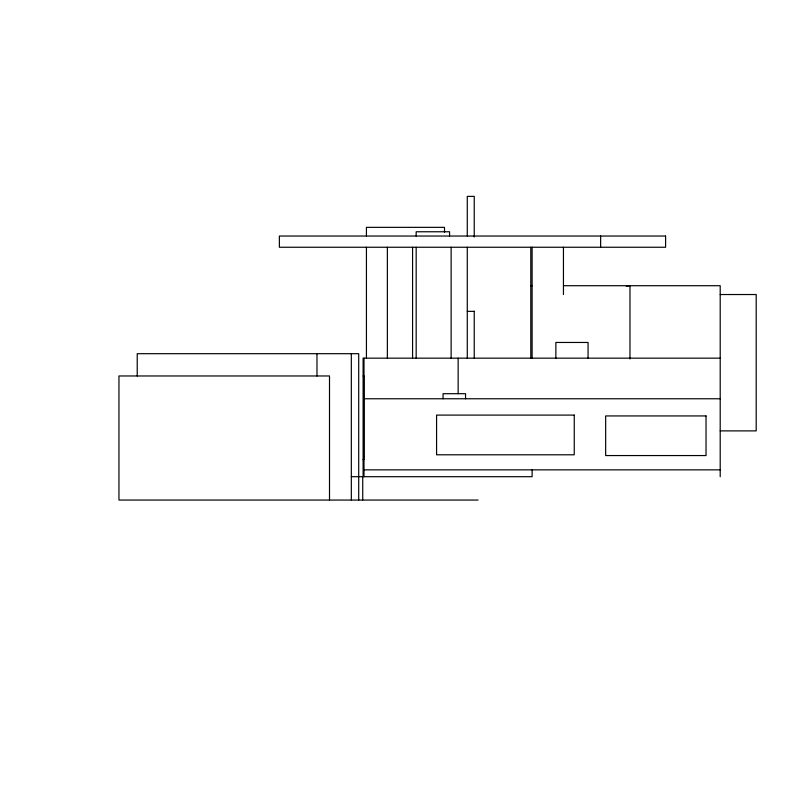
<?xml version="1.0" encoding="UTF-8"?>
<svg xmlns="http://www.w3.org/2000/svg" width="796" height="796" viewBox="0 0 796 796"><rect width="100%" height="100%" fill="white"/><g stroke="black" fill="none" stroke-linecap="round" stroke-linejoin="round"><path stroke-width="1.19" d="M626.273 286.202L629.974 285.714L629.974 359.016M530.793 285.714L532.116 285.714M563.449 285.714L720.201 285.714L720.201 476.695M720.201 294.53L756.2 294.53L756.2 430.885L720.201 430.885M467.282 311.355L474.237 311.355M720.201 358.16L363.105 358.16L363.105 476.695L532.116 476.695L532.116 469.859M363.105 376.02L364.001 376.02M364.001 398.766L720.201 398.766M363.105 459.61L364.001 459.61M364.001 469.859L720.201 469.859M351.325 476.695L362.727 476.695L362.727 500.057M478.058 500.057L118.952 500.057L118.952 375.971L329.504 375.971L329.504 500.057M600.632 236.034L600.632 247.248M588.065 358.369L588.065 342.459L555.867 342.459L555.867 358.588M563.449 247.248L563.449 294.53M532.116 247.248L532.116 358.16M530.793 247.248L530.793 358.16M474.237 237.029L474.237 196.383L467.282 196.383L467.282 236.034M474.237 311.176L474.237 358.16M467.282 247.248L467.282 358.16M465.551 398.766L465.551 393.702L443.054 393.702L443.054 398.766M458.138 358.16L458.138 393.702M451.133 247.248L451.133 358.16M449.561 236.034L449.561 231.765L416.169 231.765L416.169 236.034M444.506 232.303L444.506 227.348L366.429 227.348L366.429 236.034M416.169 247.248L416.169 358.16M412.577 247.248L412.577 358.16M387.363 247.248L387.363 358.16M366.429 247.248L366.429 358.16M364.001 358.16L364.001 476.695M363.742 376.02L363.742 459.61M358.707 500.057L358.707 353.693L137.22 353.693L137.22 376.02M351.325 353.693L351.325 500.057M316.977 353.693L316.977 376.06M665.595 236.034L279.366 236.034L279.366 247.248L665.595 247.248L665.595 236.034M574.254 415.094L436.576 415.094L436.576 454.795L574.254 454.795L574.254 415.094M706.032 415.94L605.657 415.94L605.657 455.561L706.032 455.561L706.032 415.94"/></g></svg>
